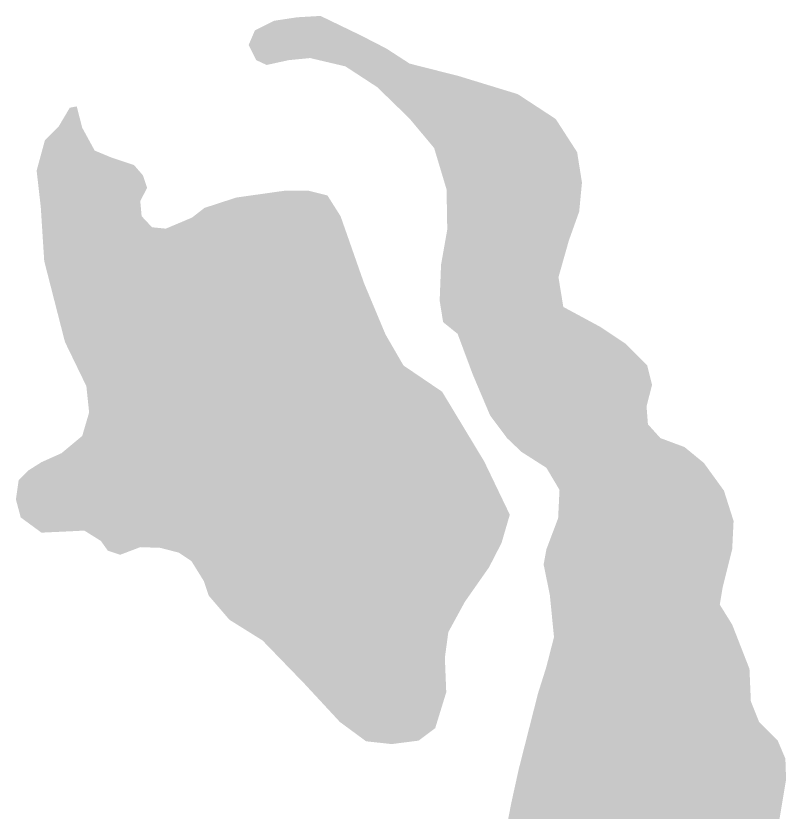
# Model space of a CAD drawing. Header units: inches. Extents: x 288635 to 693176, y 676945 to 1601077.
# Drawn here: x 416043 to 421707, y 823565 to 829418 of the extents above; entities that cross this region are included whole.
import ezdxf

# ---------------------------------------------------------------- set-up
doc = ezdxf.new("R2010")
doc.units = ezdxf.units.IN
doc.header["$MEASUREMENT"] = 0

msp = doc.modelspace()

# ---------------------------------------------------------------- hatches: boundary and pattern name
for points in [[(418765.3015, 829179.4653), (418938.0218, 829067.7051), (419298.7026, 828976.2649), (419733.0434, 828843.338), (420012.444, 828660.4576), (420169.9243, 828416.6171), (420205.4844, 828193.0967), (420185.1643, 827979.7363), (420108.9642, 827766.3758), (420032.764, 827497.1353), (420068.3241, 827278.6949), (420340.1046, 827132.2212), (420522.985, 827010.301), (420685.5453, 826847.7407), (420721.1054, 826705.5004), (420680.4653, 826548.0201), (420690.6253, 826415.9398), (420782.0655, 826314.3396), (420959.8659, 826248.2995), (421102.1062, 826131.4592), (421249.4265, 825928.2588), (421320.5466, 825704.7384), (421310.3866, 825496.458), (421239.2664, 825211.9774), (421218.9464, 825090.0572), (421310.3866, 824942.7369), (421437.3868, 824617.6162), (421447.5469, 824378.8557), (421508.507, 824226.4554), (421645.6673, 824089.2952), (421701.5474, 823957.2149), (421706.6274, 823804.8146), (421660.9073, 823530.494), (421599.9472, 823210.4534), (421594.8672, 822798.9726), (421564.3871, 822199.5314), (421544.0671, 821534.05), (421406.9068, 821335.9296), (421274.8265, 821315.6096), (421183.3863, 821493.41), (421117.3462, 821752.4905), (421036.066, 821793.1306), (420964.9459, 821803.2906), (420909.0658, 821757.5705), (420837.9456, 821630.5702), (420731.2654, 821412.1298), (420583.9451, 821117.4892), (420314.7046, 820858.4087), (420020.064, 820655.2083), (419684.7833, 820533.288), (419542.5431, 820543.4481), (419395.2228, 820772.0485), (419334.2626, 821026.049), (419278.3825, 821244.4895), (419161.5423, 821579.7701), (419151.3823, 821965.8509), (419197.1024, 822555.1321), (419288.5425, 822870.0927), (419456.1829, 823169.8133), (419659.3833, 823494.934), (419684.7833, 823627.0142), (419740.6634, 823881.0147), (419882.9037, 824439.8159), (419943.8639, 824632.8562), (419999.744, 824851.2967), (419969.2639, 825161.1773), (419923.5438, 825384.6977), (419943.8639, 825496.458), (420030.224, 825725.0584), (420040.384, 825933.3388), (419943.8639, 826095.8992), (419760.9835, 826212.7394), (419654.3033, 826314.3396), (419529.843, 826481.1333), (419402.8428, 826780.8539), (419291.0825, 827080.5745), (419184.4023, 827166.9346), (419159.0023, 827324.415), (419169.1623, 827588.5755), (419214.8824, 827847.656), (419209.8024, 828142.2966), (419118.3622, 828447.0972), (418935.4818, 828665.5376), (418699.2614, 828894.9848), (418465.5809, 829047.3851), (418206.5004, 829108.3452), (418049.0201, 829093.1052), (417886.4597, 829057.5451), (417810.2596, 829093.1052), (417754.3795, 829204.8654), (417800.0996, 829311.5456), (417942.3399, 829382.6657), (418109.9802, 829408.0658), (418282.7005, 829418.2258), (418577.3411, 829275.9855), (418765.3015, 829179.4653)], [(417043.3474, 827864.4624), (417144.9476, 827854.3024), (417337.988, 827935.5825), (417429.4282, 828006.7027), (417663.1086, 828082.9028), (418023.7893, 828133.7029), (418191.4297, 828133.7029), (418333.67, 828098.1428), (418430.1902, 827945.7425), (418602.9105, 827452.9815), (418760.3908, 827077.0608), (418892.4711, 826848.4603), (419176.9517, 826655.42), (419486.8323, 826142.3389), (419674.7926, 825751.1781), (419613.8325, 825542.8977), (419522.3923, 825365.0974), (419344.592, 825111.0969), (419222.6717, 824887.5764), (419197.2717, 824699.616), (419207.4317, 824445.6155), (419126.1516, 824181.455), (419004.2313, 824090.0148), (418806.1109, 824064.6148), (418618.1505, 824084.9348), (418425.1101, 824227.1751), (418166.0296, 824506.5757), (417856.149, 824826.6163), (417612.3085, 824979.0166), (417459.9082, 825156.817), (417424.3481, 825263.4972), (417332.908, 825410.8175), (417241.4678, 825471.7776), (417104.3075, 825507.3377), (416956.9872, 825512.4177), (416809.6669, 825456.5376), (416718.2267, 825487.0176), (416667.4266, 825558.1378), (416545.5064, 825634.3379), (416448.9862, 825629.2579), (416230.5458, 825619.0979), (416078.1455, 825730.8581), (416042.5854, 825862.9384), (416062.9054, 826005.1787), (416134.0256, 826076.2988), (416230.5458, 826137.2589), (416377.8661, 826203.299), (416530.2664, 826330.2993), (416581.0665, 826503.0196), (416560.7464, 826696.06), (416403.2661, 827021.1807), (416250.8658, 827615.5419), (416225.4658, 828011.7827), (416194.9857, 828281.0232), (416255.9458, 828504.5437), (416357.546, 828606.1439), (416438.8262, 828743.3041), (416489.6263, 828753.4641), (416530.2664, 828595.9838), (416621.7065, 828428.3435), (416743.6268, 828377.5434), (416911.2671, 828321.6633), (416977.3073, 828245.4631), (417007.7873, 828154.023), (416956.9872, 828057.5028), (416967.1472, 827945.7425), (417043.3474, 827864.4624)]]:
    msp.add_hatch(color=256).paths.add_polyline_path(points, flags=0)

doc.saveas('drawing.dxf')
